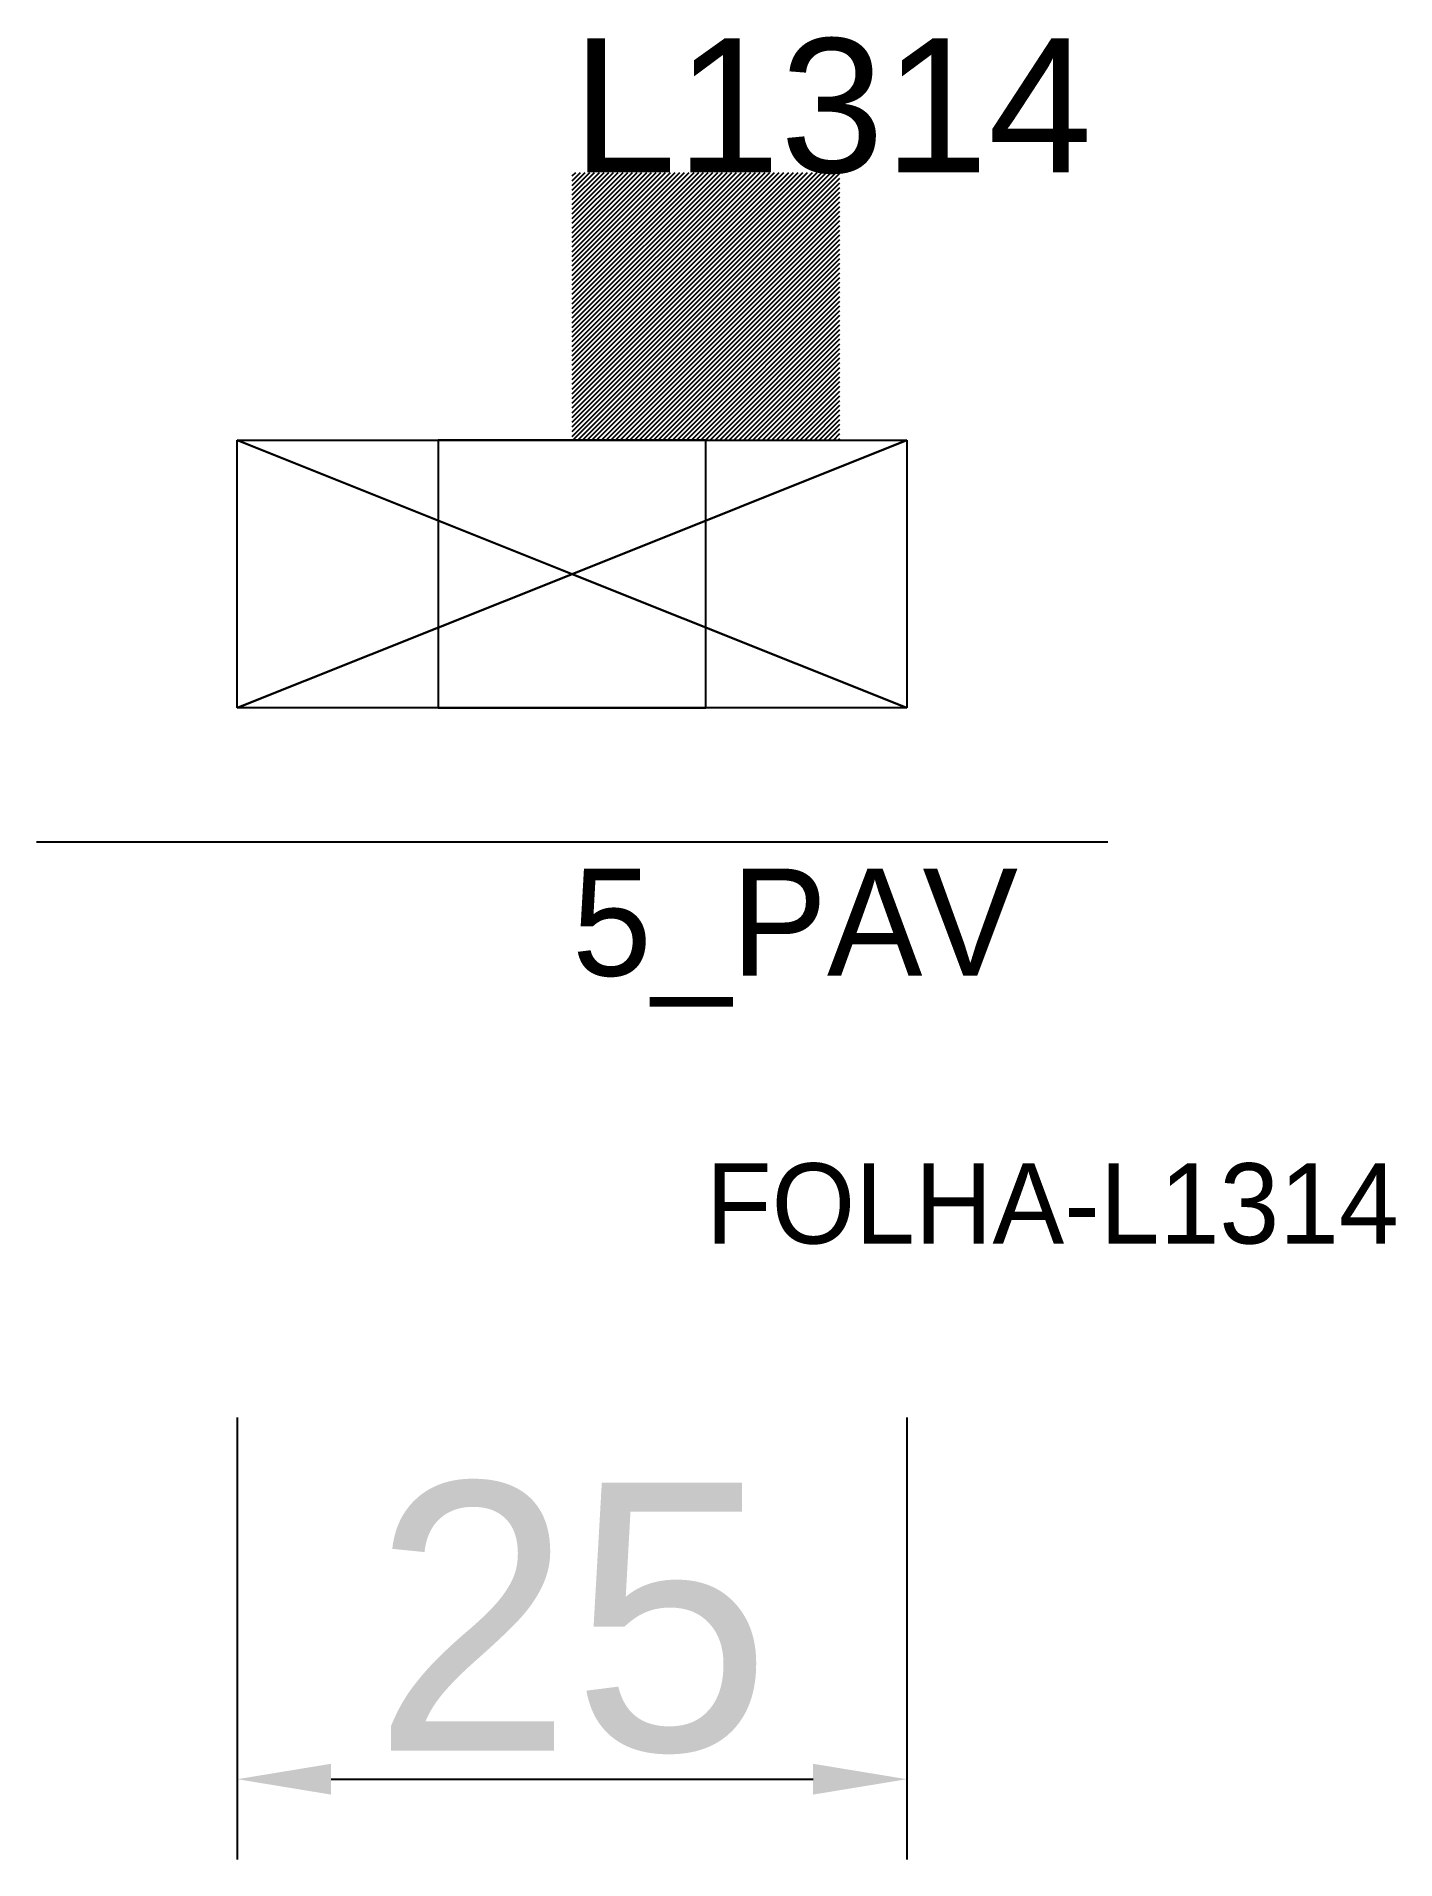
# Model space of a CAD drawing. Header units: metres. Extents: x 214.7 to 265.4, y 148.5 to 216.6.
import ezdxf

# ---------------------------------------------------------------- set-up
doc = ezdxf.new("R2010")
doc.units = ezdxf.units.M
for name, color, linetype in [('COTA', 241, 'CONTINUOUS'), ('FOLHA', 255, 'CONTINUOUS'), ('Hachura', 251, 'CONTINUOUS'), ('NOMENCLATURA', 7, 'CONTINUOUS'), ('Nível', 160, 'CONTINUOUS'), ('Painéis', 200, 'CONTINUOUS'), ('Pilares', 5, 'CONTINUOUS'), ('REAPROVEITAMENTO', 251, 'CONTINUOUS'), ('SARR_2.2x7', 40, 'CONTINUOUS')]:
    doc.layers.add(name, color=color, linetype=linetype)
doc.styles.add('ARIAL', font='Arial.ttf')
doc.dimstyles.new('EZ DXF', dxfattribs={"dimtxt": 10, "dimasz": 3.5, "dimexe": 3, "dimexo": 1.5, "dimgap": 1, "dimtad": 1, "dimdec": 1, "dimdsep": 46, "dimcen": 2.5, "dimazin": 3, "dimtfac": 1, "dimtmove": 0, "dimatfit": 3})

msp = doc.modelspace()

# ---------------------------------------------------------------- hatches: boundary and pattern name
at = {"layer": 'Hachura'}
h = msp.add_hatch(dxfattribs=at)
h.set_pattern_fill('ANSI31', scale=50)
h.paths.add_polyline_path([(234.7, 196.5), (247.2, 201.5), (247.2, 191.5), (234.7, 196.5), (247.2, 191.5), (222.2, 191.5), (234.7, 196.5), (222.2, 191.5), (222.2, 201.5), (234.7, 196.5), (222.2, 201.5), (247.2, 201.5)])
h = msp.add_hatch(dxfattribs=at)
h.set_pattern_fill('ANSI31', scale=50)
h.paths.add_polyline_path([(234.7, 196.5), (247.2, 201.5), (247.2, 191.5), (234.7, 196.5), (247.2, 191.5), (222.2, 191.5), (234.7, 196.5), (222.2, 191.5), (222.2, 201.5), (234.7, 196.5), (222.2, 201.5), (247.2, 201.5)])
at = {"layer": 'Reaproveitamento'}
h = msp.add_hatch(dxfattribs=at)
h.set_pattern_fill('SOLID')
h.paths.add_polyline_path([(234.7, 201.5), (244.7, 201.5), (244.7, 211.5), (234.7, 211.5)])
h = msp.add_hatch(dxfattribs=at)
h.set_pattern_fill('SOLID')
h.paths.add_polyline_path([(234.7, 201.5), (244.7, 201.5), (244.7, 211.5), (234.7, 211.5)])

# ---------------------------------------------------------------- linework, layer by layer
at = {"layer": 'Painéis', "color": 200}
for p, q in [((222.2, 191.5), (222.2, 201.5)), ((222.2, 201.5), (234.7, 196.5)), ((234.7, 196.5), (222.2, 201.5)), ((222.2, 201.5), (247.2, 201.5)), ((222.2, 191.5), (222.2, 201.5)), ((222.2, 201.5), (234.7, 196.5)), ((234.7, 196.5), (222.2, 201.5)), ((222.2, 201.5), (247.2, 201.5)), ((234.7, 196.5), (247.2, 201.5)), ((247.2, 201.5), (234.7, 196.5)), ((234.7, 196.5), (247.2, 201.5)), ((247.2, 201.5), (234.7, 196.5)), ((247.2, 201.5), (247.2, 191.5)), ((247.2, 201.5), (247.2, 191.5)), ((222.2, 191.5), (234.7, 196.5)), ((234.7, 196.5), (222.2, 191.5)), ((222.2, 191.5), (234.7, 196.5)), ((234.7, 196.5), (222.2, 191.5)), ((247.2, 191.5), (234.7, 196.5)), ((234.7, 196.5), (247.2, 191.5)), ((247.2, 191.5), (234.7, 196.5)), ((234.7, 196.5), (247.2, 191.5)), ((247.2, 191.5), (222.2, 191.5)), ((247.2, 191.5), (222.2, 191.5))]:
    msp.add_line(p, q, dxfattribs=at)
at = {"layer": 'Pilares'}
msp.add_lwpolyline([(229.7, 191.5), (239.7, 191.5), (239.7, 201.5), (229.7, 201.5)], close=True, dxfattribs=at)
msp.add_lwpolyline([(229.7, 191.5), (239.7, 191.5), (239.7, 201.5), (229.7, 201.5)], close=True, dxfattribs=at)
at = {"layer": 'SARR_2.2x7'}
msp.add_line((214.7, 186.5), (254.7, 186.5), dxfattribs=at)
msp.add_line((214.7, 186.5), (254.7, 186.5), dxfattribs=at)

# ---------------------------------------------------------------- texts
at = {"layer": 'FOLHA'}
msp.add_text('FOLHA-L1314', height=3, dxfattribs=at).set_placement((239.7, 171.5))
msp.add_text('FOLHA-L1314', height=3, dxfattribs=at).set_placement((239.7, 171.5))
at = {"layer": 'NOMENCLATURA', "insert": (234.7, 216.5), "char_height": 5, "attachment_point": 1, "style": 'ARIAL'}
msp.add_mtext('L1314', dxfattribs=at)
msp.add_mtext('L1314', dxfattribs=at)
at = {"layer": 'Nível'}
msp.add_text('5_PAV', height=4, dxfattribs=at).set_placement((234.7, 181.5))
msp.add_text('5_PAV', height=4, dxfattribs=at).set_placement((234.7, 181.5))

# ---------------------------------------------------------------- dimensions: what is measured, and where the dimension line sits
at = {"layer": 'COTA'}
msp.add_linear_dim(base=(222.2, 151.5), p1=(222.2, 166.5), p2=(247.2, 166.5), dimstyle='EZ DXF', dxfattribs=at).render()
msp.add_linear_dim(base=(222.2, 151.5), p1=(222.2, 166.5), p2=(247.2, 166.5), dimstyle='EZ DXF', dxfattribs=at).render()

doc.saveas('drawing.dxf')
